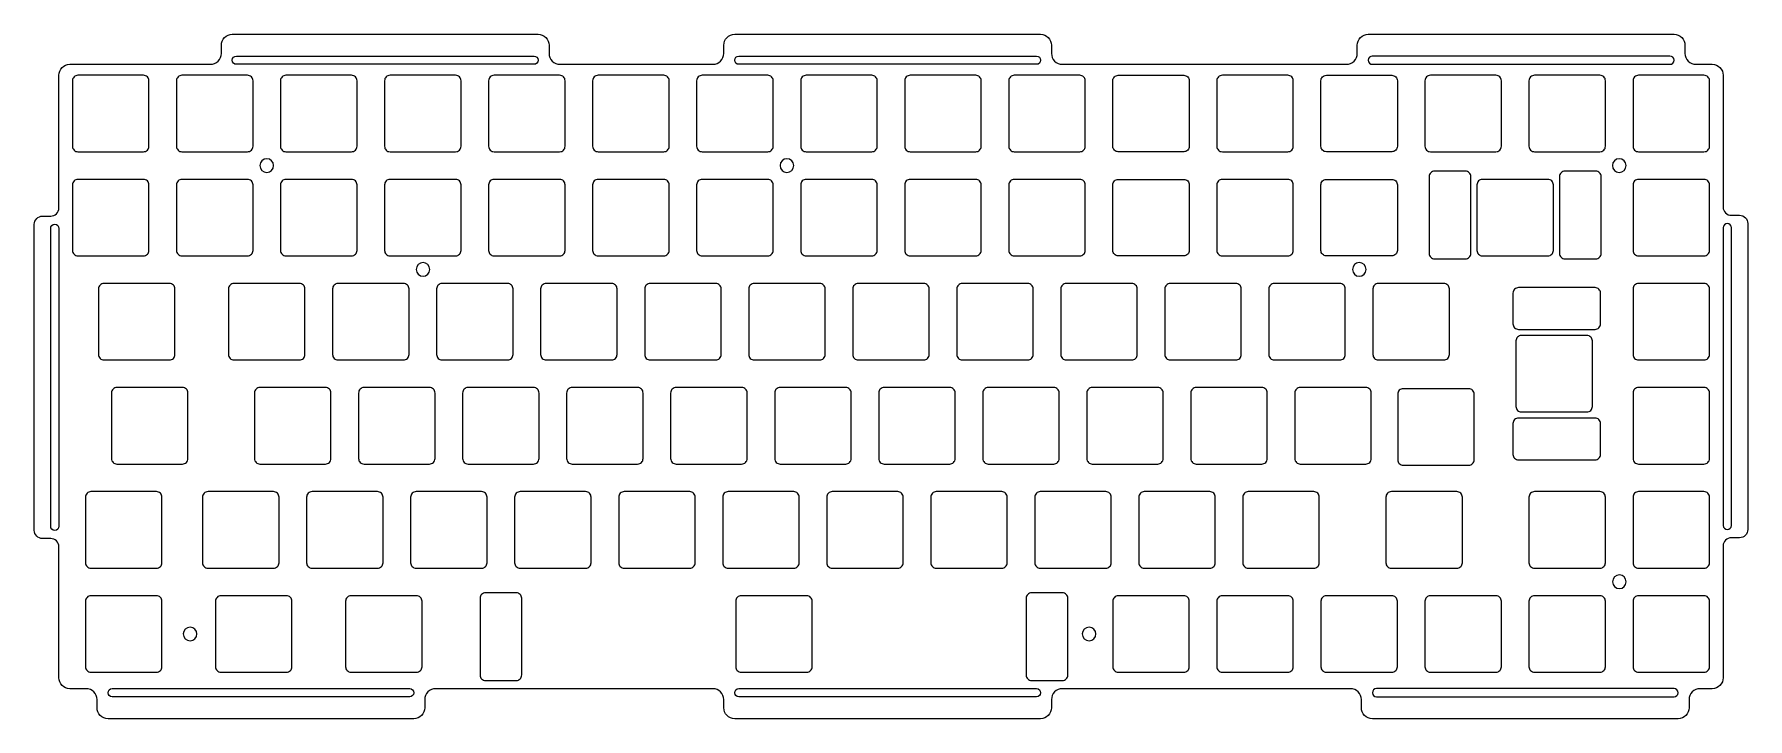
# Model space of a CAD drawing. Header units: millimetres. Extents: x -314 to 0, y -140 to -15.
import ezdxf

# ---------------------------------------------------------------- set-up
doc = ezdxf.new("R2010")
doc.units = ezdxf.units.MM
doc.header["$MEASUREMENT"] = 0

msp = doc.modelspace()

# ---------------------------------------------------------------- linework, layer by layer
for points in [[(-69.68, -15.03), (-13.68, -15.03, -0.414214), (-11.68, -17.03), (-11.68, -18.53, 0.414214), (-9.68, -20.53), (-6.68, -20.53, -0.414214), (-4.68, -22.53), (-4.68, -46.66, 0.414214), (-3.18, -48.16), (-1.68, -48.16, -0.414214), (-0.18, -49.66), (-0.18, -105.66, -0.414214), (-1.68, -107.16), (-3.18, -107.16, 0.414214), (-4.68, -108.66), (-4.68, -132.79, -0.414214), (-6.68, -134.79), (-8.92, -134.79, 0.414214), (-10.92, -136.79), (-10.92, -138.28, -0.414214), (-12.92, -140.28), (-68.92, -140.28, -0.414214), (-70.92, -138.28), (-70.92, -136.79, 0.414214), (-72.92, -134.79), (-125.68, -134.79, 0.414214), (-127.68, -136.79), (-127.68, -138.28, -0.414214), (-129.68, -140.28), (-185.68, -140.28, -0.414214), (-187.68, -138.28), (-187.68, -136.79, 0.414214), (-189.68, -134.79), (-240.44, -134.79, 0.414214), (-242.44, -136.79), (-242.44, -138.28, -0.414214), (-244.44, -140.28), (-300.44, -140.28, -0.414214), (-302.44, -138.28), (-302.44, -136.79, 0.414214), (-304.44, -134.79), (-307.44, -134.79, -0.414214), (-309.44, -132.79), (-309.44, -108.81, 0.414214), (-310.94, -107.31), (-312.44, -107.31, -0.414214), (-313.94, -105.81), (-313.94, -49.81, -0.414214), (-312.44, -48.31), (-310.94, -48.31, 0.414214), (-309.44, -46.81), (-309.44, -22.53, -0.414214), (-307.44, -20.53), (-281.68, -20.53, 0.414214), (-279.68, -18.53), (-279.68, -17.03, -0.414214), (-277.68, -15.03), (-221.68, -15.03, -0.414214), (-219.68, -17.03), (-219.68, -18.53, 0.414214), (-217.68, -20.53), (-189.68, -20.53, 0.414214), (-187.68, -18.53), (-187.68, -17.03, -0.414214), (-185.68, -15.03), (-129.68, -15.03, -0.414214), (-127.68, -17.03), (-127.68, -18.53, 0.414214), (-125.68, -20.53), (-73.68, -20.53, 0.414214), (-71.68, -18.53), (-71.68, -17.03, -0.414214)], [(-222.43, -19.03, -1), (-222.43, -20.53), (-276.93, -20.53, -1), (-276.93, -19.03)], [(-130.43, -19.03, -1), (-130.43, -20.53), (-184.93, -20.53, -1), (-184.93, -19.03)], [(-68.93, -20.53), (-14.43, -20.53, 1), (-14.43, -19.03), (-68.93, -19.03, 1)], [(-293.94, -22.53), (-305.94, -22.53, 0.414214), (-306.94, -23.53), (-306.94, -35.53, 0.414214), (-305.94, -36.53), (-293.94, -36.53, 0.414214), (-292.94, -35.53), (-292.94, -23.53, 0.414214)], [(-273.89, -35.53), (-273.89, -23.53, 0.414214), (-274.89, -22.53), (-286.9, -22.53, 0.414214), (-287.9, -23.53), (-287.9, -35.53, 0.414214), (-286.9, -36.53), (-274.89, -36.53, 0.414214)], [(-254.84, -35.53), (-254.84, -23.53, 0.414214), (-255.84, -22.53), (-267.85, -22.53, 0.414214), (-268.85, -23.53), (-268.85, -35.53, 0.414214), (-267.85, -36.53), (-255.84, -36.53, 0.414214)], [(-248.8, -36.53), (-236.79, -36.53, 0.414214), (-235.79, -35.53), (-235.79, -23.53, 0.414214), (-236.79, -22.53), (-248.8, -22.53, 0.414214), (-249.8, -23.53), (-249.8, -35.53, 0.414214)], [(-217.74, -22.53), (-229.75, -22.53, 0.414214), (-230.75, -23.53), (-230.75, -35.53, 0.414214), (-229.75, -36.53), (-217.74, -36.53, 0.414214), (-216.74, -35.53), (-216.74, -23.53, 0.414214)], [(-211.7, -23.53), (-211.7, -35.53, 0.414214), (-210.7, -36.53), (-198.69, -36.53, 0.414214), (-197.69, -35.53), (-197.69, -23.53, 0.414214), (-198.69, -22.53), (-210.7, -22.53, 0.414214)], [(-191.65, -36.53), (-179.64, -36.53, 0.414214), (-178.64, -35.53), (-178.64, -23.53, 0.414214), (-179.64, -22.53), (-191.65, -22.53, 0.414214), (-192.65, -23.53), (-192.65, -35.53, 0.414214)], [(-172.6, -36.53), (-160.59, -36.53, 0.414214), (-159.59, -35.53), (-159.59, -23.53, 0.414214), (-160.59, -22.53), (-172.6, -22.53, 0.414214), (-173.6, -23.53), (-173.6, -35.53, 0.414214)], [(-154.55, -23.53), (-154.55, -35.53, 0.414214), (-153.55, -36.53), (-141.55, -36.53, 0.414214), (-140.55, -35.53), (-140.55, -23.53, 0.414214), (-141.55, -22.53), (-153.55, -22.53, 0.414214)], [(-122.49, -22.53), (-134.5, -22.53, 0.414214), (-135.5, -23.53), (-135.5, -35.53, 0.414214), (-134.5, -36.53), (-122.49, -36.53, 0.414214), (-121.49, -35.53), (-121.49, -23.53, 0.414214)], [(-115.44, -36.53, -0.414214), (-116.44, -35.53), (-116.44, -23.53, -0.414214), (-115.44, -22.53), (-103.44, -22.53, -0.414214), (-102.44, -23.53), (-102.44, -35.53, -0.414214), (-103.44, -36.53)], [(-84.39, -22.53), (-96.39, -22.53, 0.414214), (-97.39, -23.53), (-97.39, -35.53, 0.414214), (-96.39, -36.53), (-84.39, -36.53, 0.414214), (-83.39, -35.53), (-83.39, -23.53, 0.414214)], [(-65.34, -22.53, -0.414214), (-64.34, -23.53), (-64.34, -35.53, -0.414214), (-65.34, -36.53), (-77.34, -36.53, -0.414214), (-78.34, -35.53), (-78.34, -23.53, -0.414214), (-77.34, -22.53)], [(-59.29, -23.53), (-59.29, -35.53, 0.414214), (-58.29, -36.53), (-46.29, -36.53, 0.414214), (-45.29, -35.53), (-45.29, -23.53, 0.414214), (-46.29, -22.53), (-58.29, -22.53, 0.414214)], [(-39.24, -36.53), (-27.24, -36.53, 0.414214), (-26.24, -35.53), (-26.24, -23.53, 0.414214), (-27.24, -22.53), (-39.24, -22.53, 0.414214), (-40.24, -23.53), (-40.24, -35.53, 0.414214)], [(-7.19, -35.53), (-7.19, -23.53, 0.414214), (-8.19, -22.53), (-20.19, -22.53, 0.414214), (-21.19, -23.53), (-21.19, -35.53, 0.414214), (-20.19, -36.53), (-8.19, -36.53, 0.414214)], [(-51.89, -40.09), (-57.53, -40.09, 0.414214), (-58.53, -41.09), (-58.53, -55.12, 0.414214), (-57.53, -56.12), (-51.89, -56.12, 0.414214), (-50.89, -55.12), (-50.89, -41.09, 0.414214)], [(-28.01, -40.09), (-33.66, -40.09, 0.414214), (-34.66, -41.09), (-34.66, -55.12, 0.414214), (-33.66, -56.12), (-28.01, -56.12, 0.414214), (-27.01, -55.12), (-27.01, -41.09, 0.414214)], [(-292.94, -54.58), (-292.94, -42.58, 0.414214), (-293.94, -41.58), (-305.94, -41.58, 0.414214), (-306.94, -42.58), (-306.94, -54.58, 0.414214), (-305.94, -55.58), (-293.94, -55.58, 0.414214)], [(-273.89, -54.58), (-273.89, -42.58, 0.414214), (-274.89, -41.58), (-286.9, -41.58, 0.414214), (-287.9, -42.58), (-287.9, -54.58, 0.414214), (-286.9, -55.58), (-274.89, -55.58, 0.414214)], [(-255.84, -41.58), (-267.85, -41.58, 0.414214), (-268.85, -42.58), (-268.85, -54.58, 0.414214), (-267.85, -55.58), (-255.84, -55.58, 0.414214), (-254.84, -54.58), (-254.84, -42.58, 0.414214)], [(-235.79, -54.58), (-235.79, -42.58, 0.414214), (-236.79, -41.58), (-248.8, -41.58, 0.414214), (-249.8, -42.58), (-249.8, -54.58, 0.414214), (-248.8, -55.58), (-236.79, -55.58, 0.414214)], [(-230.75, -42.58), (-230.75, -54.58, 0.414214), (-229.75, -55.58), (-217.74, -55.58, 0.414214), (-216.74, -54.58), (-216.74, -42.58, 0.414214), (-217.74, -41.58), (-229.75, -41.58, 0.414214)], [(-198.69, -41.58), (-210.7, -41.58, 0.414214), (-211.7, -42.58), (-211.7, -54.58, 0.414214), (-210.7, -55.58), (-198.69, -55.58, 0.414214), (-197.69, -54.58), (-197.69, -42.58, 0.414214)], [(-191.65, -55.58), (-179.64, -55.58, 0.414214), (-178.64, -54.58), (-178.64, -42.58, 0.414214), (-179.64, -41.58), (-191.65, -41.58, 0.414214), (-192.65, -42.58), (-192.65, -54.58, 0.414214)], [(-172.6, -55.58), (-160.59, -55.58, 0.414214), (-159.59, -54.58), (-159.59, -42.58, 0.414214), (-160.59, -41.58), (-172.6, -41.58, 0.414214), (-173.6, -42.58), (-173.6, -54.58, 0.414214)], [(-154.55, -42.58), (-154.55, -54.58, 0.414214), (-153.55, -55.58), (-141.55, -55.58, 0.414214), (-140.55, -54.58), (-140.55, -42.58, 0.414214), (-141.55, -41.58), (-153.55, -41.58, 0.414214)], [(-121.49, -54.58), (-121.49, -42.58, 0.414214), (-122.49, -41.58), (-134.5, -41.58, 0.414214), (-135.5, -42.58), (-135.5, -54.58, 0.414214), (-134.5, -55.58), (-122.49, -55.58, 0.414214)], [(-115.44, -55.58, -0.414214), (-116.44, -54.58), (-116.44, -42.58, -0.414214), (-115.44, -41.58), (-103.44, -41.58, -0.414214), (-102.44, -42.58), (-102.44, -54.58, -0.414214), (-103.44, -55.58)], [(-84.39, -41.58), (-96.39, -41.58, 0.414214), (-97.39, -42.58), (-97.39, -54.58, 0.414214), (-96.39, -55.58), (-84.39, -55.58, 0.414214), (-83.39, -54.58), (-83.39, -42.58, 0.414214)], [(-65.34, -41.58, -0.414214), (-64.34, -42.58), (-64.34, -54.58, -0.414214), (-65.34, -55.58), (-77.34, -55.58, -0.414214), (-78.34, -54.58), (-78.34, -42.58, -0.414214), (-77.34, -41.58)], [(-36.77, -41.58), (-48.77, -41.58, 0.414214), (-49.77, -42.58), (-49.77, -54.57, 0.414214), (-48.77, -55.57), (-36.77, -55.57, 0.414214), (-35.77, -54.57), (-35.77, -42.58, 0.414214)], [(-8.19, -41.58), (-20.19, -41.58, 0.414214), (-21.19, -42.58), (-21.19, -54.58, 0.414214), (-20.19, -55.58), (-8.19, -55.58, 0.414214), (-7.19, -54.58), (-7.19, -42.58, 0.414214)], [(-309.44, -105.06, -1), (-310.94, -105.06), (-310.94, -50.56, -1), (-309.44, -50.56)], [(-4.68, -50.41), (-4.68, -104.91, 1), (-3.18, -104.91), (-3.18, -50.41, 1)], [(-288.18, -73.63), (-288.18, -61.63, 0.414214), (-289.18, -60.63), (-301.18, -60.63, 0.414214), (-302.18, -61.63), (-302.18, -73.63, 0.414214), (-301.18, -74.63), (-289.18, -74.63, 0.414214)], [(-277.37, -74.63), (-265.37, -74.63, 0.414214), (-264.37, -73.63), (-264.37, -61.63, 0.414214), (-265.37, -60.63), (-277.37, -60.63, 0.414214), (-278.37, -61.63), (-278.37, -73.63, 0.414214)], [(-259.32, -61.63), (-259.32, -73.63, 0.414214), (-258.32, -74.63), (-246.32, -74.63, 0.414214), (-245.32, -73.63), (-245.32, -61.63, 0.414214), (-246.32, -60.63), (-258.32, -60.63, 0.414214)], [(-226.27, -73.63), (-226.27, -61.63, 0.414214), (-227.27, -60.63), (-239.27, -60.63, 0.414214), (-240.27, -61.63), (-240.27, -73.63, 0.414214), (-239.27, -74.63), (-227.27, -74.63, 0.414214)], [(-221.22, -61.63), (-221.22, -73.63, 0.414214), (-220.22, -74.63), (-208.22, -74.63, 0.414214), (-207.22, -73.63), (-207.22, -61.63, 0.414214), (-208.22, -60.63), (-220.22, -60.63, 0.414214)], [(-201.17, -74.63), (-189.17, -74.63, 0.414214), (-188.17, -73.63), (-188.17, -61.63, 0.414214), (-189.17, -60.63), (-201.17, -60.63, 0.414214), (-202.17, -61.63), (-202.17, -73.63, 0.414214)], [(-169.12, -73.63), (-169.12, -61.63, 0.414214), (-170.12, -60.63), (-182.12, -60.63, 0.414214), (-183.12, -61.63), (-183.12, -73.63, 0.414214), (-182.12, -74.63), (-170.12, -74.63, 0.414214)], [(-151.07, -60.63), (-163.07, -60.63, 0.414214), (-164.07, -61.63), (-164.07, -73.63, 0.414214), (-163.07, -74.63), (-151.07, -74.63, 0.414214), (-150.07, -73.63), (-150.07, -61.63, 0.414214)], [(-131.02, -73.63), (-131.02, -61.63, 0.414214), (-132.02, -60.63), (-144.02, -60.63, 0.414214), (-145.02, -61.63), (-145.02, -73.63, 0.414214), (-144.02, -74.63), (-132.02, -74.63, 0.414214)], [(-124.97, -74.63), (-112.97, -74.63, 0.414214), (-111.97, -73.63), (-111.97, -61.63, 0.414214), (-112.97, -60.63), (-124.97, -60.63, 0.414214), (-125.97, -61.63), (-125.97, -73.63, 0.414214)], [(-93.92, -60.63), (-105.92, -60.63, 0.414214), (-106.92, -61.63), (-106.92, -73.63, 0.414214), (-105.92, -74.63), (-93.92, -74.63, 0.414214), (-92.92, -73.63), (-92.92, -61.63, 0.414214)], [(-87.87, -61.63), (-87.87, -73.63, 0.414214), (-86.87, -74.63), (-74.87, -74.63, 0.414214), (-73.87, -73.63), (-73.87, -61.63, 0.414214), (-74.87, -60.63), (-86.87, -60.63, 0.414214)], [(-67.82, -74.63), (-55.82, -74.63, 0.414214), (-54.82, -73.63), (-54.82, -61.63, 0.414214), (-55.82, -60.63), (-67.82, -60.63, 0.414214), (-68.82, -61.63), (-68.82, -73.63, 0.414214)], [(-27.14, -68.03), (-27.14, -62.39, 0.414214), (-28.14, -61.39), (-42.17, -61.39, 0.414214), (-43.17, -62.39), (-43.17, -68.03, 0.414214), (-42.17, -69.03), (-28.14, -69.03, 0.414214)], [(-7.19, -73.63), (-7.19, -61.63, 0.414214), (-8.19, -60.63), (-20.19, -60.63, 0.414214), (-21.19, -61.63), (-21.19, -73.63, 0.414214), (-20.19, -74.63), (-8.19, -74.63, 0.414214)], [(-28.63, -83.15), (-28.63, -71.15, 0.414214), (-29.63, -70.15), (-41.63, -70.15, 0.414214), (-42.63, -71.15), (-42.63, -83.15, 0.414214), (-41.63, -84.15), (-29.63, -84.15, 0.414214)], [(-286.8, -79.68), (-298.8, -79.68, 0.414214), (-299.8, -80.68), (-299.8, -92.68, 0.414214), (-298.8, -93.68), (-286.8, -93.68, 0.414214), (-285.8, -92.68), (-285.8, -80.68, 0.414214)], [(-272.61, -93.68), (-260.61, -93.68, 0.414214), (-259.61, -92.68), (-259.61, -80.68, 0.414214), (-260.61, -79.68), (-272.61, -79.68, 0.414214), (-273.61, -80.68), (-273.61, -92.68, 0.414214)], [(-240.56, -92.68), (-240.56, -80.68, 0.414214), (-241.56, -79.68), (-253.56, -79.68, 0.414214), (-254.56, -80.68), (-254.56, -92.68, 0.414214), (-253.56, -93.68), (-241.56, -93.68, 0.414214)], [(-235.51, -80.68), (-235.51, -92.68, 0.414214), (-234.51, -93.68), (-222.51, -93.68, 0.414214), (-221.51, -92.68), (-221.51, -80.68, 0.414214), (-222.51, -79.68), (-234.51, -79.68, 0.414214)], [(-202.46, -92.68), (-202.46, -80.68, 0.414214), (-203.46, -79.68), (-215.46, -79.68, 0.414214), (-216.46, -80.68), (-216.46, -92.68, 0.414214), (-215.46, -93.68), (-203.46, -93.68, 0.414214)], [(-183.41, -92.68), (-183.41, -80.68, 0.414214), (-184.41, -79.68), (-196.41, -79.68, 0.414214), (-197.41, -80.68), (-197.41, -92.68, 0.414214), (-196.41, -93.68), (-184.41, -93.68, 0.414214)], [(-165.36, -79.68), (-177.36, -79.68, 0.414214), (-178.36, -80.68), (-178.36, -92.68, 0.414214), (-177.36, -93.68), (-165.36, -93.68, 0.414214), (-164.36, -92.68), (-164.36, -80.68, 0.414214)], [(-145.31, -92.68), (-145.31, -80.68, 0.414214), (-146.31, -79.68), (-158.31, -79.68, 0.414214), (-159.31, -80.68), (-159.31, -92.68, 0.414214), (-158.31, -93.68), (-146.31, -93.68, 0.414214)], [(-127.26, -79.68), (-139.26, -79.68, 0.414214), (-140.26, -80.68), (-140.26, -92.68, 0.414214), (-139.26, -93.68), (-127.26, -93.68, 0.414214), (-126.26, -92.68), (-126.26, -80.68, 0.414214)], [(-120.21, -93.68), (-108.21, -93.68, 0.414214), (-107.21, -92.68), (-107.21, -80.68, 0.414214), (-108.21, -79.68), (-120.21, -79.68, 0.414214), (-121.21, -80.68), (-121.21, -92.68, 0.414214)], [(-102.16, -80.68), (-102.16, -92.68, 0.414214), (-101.16, -93.68), (-89.16, -93.68, 0.414214), (-88.16, -92.68), (-88.16, -80.68, 0.414214), (-89.16, -79.68), (-101.16, -79.68, 0.414214)], [(-69.11, -92.68), (-69.11, -80.68, 0.414214), (-70.11, -79.68), (-82.11, -79.68, 0.414214), (-83.11, -80.68), (-83.11, -92.68, 0.414214), (-82.11, -93.68), (-70.11, -93.68, 0.414214)], [(-50.28, -92.89), (-50.28, -80.89, 0.414214), (-51.28, -79.89), (-63.28, -79.89, 0.414214), (-64.28, -80.89), (-64.28, -92.89, 0.414214), (-63.28, -93.89), (-51.28, -93.89, 0.414214)], [(-21.19, -80.68), (-21.19, -92.68, 0.414214), (-20.19, -93.68), (-8.19, -93.68, 0.414214), (-7.19, -92.68), (-7.19, -80.68, 0.414214), (-8.19, -79.68), (-20.19, -79.68, 0.414214)], [(-27.14, -91.91), (-27.14, -86.26, 0.414214), (-28.14, -85.26), (-42.17, -85.26, 0.414214), (-43.17, -86.26), (-43.17, -91.91, 0.414214), (-42.17, -92.91), (-28.14, -92.91, 0.414214)], [(-290.56, -111.73), (-290.56, -99.73, 0.414214), (-291.56, -98.73), (-303.56, -98.73, 0.414214), (-304.56, -99.73), (-304.56, -111.73, 0.414214), (-303.56, -112.73), (-291.56, -112.73, 0.414214)], [(-269.13, -111.73), (-269.13, -99.73, 0.414214), (-270.13, -98.73), (-282.13, -98.73, 0.414214), (-283.13, -99.73), (-283.13, -111.73, 0.414214), (-282.13, -112.73), (-270.13, -112.73, 0.414214)], [(-264.08, -99.73), (-264.08, -111.73, 0.414214), (-263.08, -112.73), (-251.08, -112.73, 0.414214), (-250.08, -111.73), (-250.08, -99.73, 0.414214), (-251.08, -98.73), (-263.08, -98.73, 0.414214)], [(-232.03, -98.73), (-244.03, -98.73, 0.414214), (-245.03, -99.73), (-245.03, -111.73, 0.414214), (-244.03, -112.73), (-232.03, -112.73, 0.414214), (-231.03, -111.73), (-231.03, -99.73, 0.414214)], [(-225.98, -99.73), (-225.98, -111.73, 0.414214), (-224.98, -112.73), (-212.98, -112.73, 0.414214), (-211.98, -111.73), (-211.98, -99.73, 0.414214), (-212.98, -98.73), (-224.98, -98.73, 0.414214)], [(-205.93, -112.73), (-193.93, -112.73, 0.414214), (-192.93, -111.73), (-192.93, -99.73, 0.414214), (-193.93, -98.73), (-205.93, -98.73, 0.414214), (-206.93, -99.73), (-206.93, -111.73, 0.414214)], [(-186.88, -112.73), (-174.88, -112.73, 0.414214), (-173.88, -111.73), (-173.88, -99.73, 0.414214), (-174.88, -98.73), (-186.88, -98.73, 0.414214), (-187.88, -99.73), (-187.88, -111.73, 0.414214)], [(-155.83, -98.73), (-167.83, -98.73, 0.414214), (-168.83, -99.73), (-168.83, -111.73, 0.414214), (-167.83, -112.73), (-155.83, -112.73, 0.414214), (-154.83, -111.73), (-154.83, -99.73, 0.414214)], [(-135.78, -111.73), (-135.78, -99.73, 0.414214), (-136.78, -98.73), (-148.78, -98.73, 0.414214), (-149.78, -99.73), (-149.78, -111.73, 0.414214), (-148.78, -112.73), (-136.78, -112.73, 0.414214)], [(-130.73, -99.73), (-130.73, -111.73, 0.414214), (-129.73, -112.73), (-117.73, -112.73, 0.414214), (-116.73, -111.73), (-116.73, -99.73, 0.414214), (-117.73, -98.73), (-129.73, -98.73, 0.414214)], [(-97.68, -111.73), (-97.68, -99.73, 0.414214), (-98.68, -98.73), (-110.68, -98.73, 0.414214), (-111.68, -99.73), (-111.68, -111.73, 0.414214), (-110.68, -112.73), (-98.68, -112.73, 0.414214)], [(-92.63, -99.73), (-92.63, -111.73, 0.414214), (-91.63, -112.73), (-79.63, -112.73, 0.414214), (-78.63, -111.73), (-78.63, -99.73, 0.414214), (-79.63, -98.73), (-91.63, -98.73, 0.414214)], [(-66.44, -99.73), (-66.44, -111.73, 0.414214), (-65.44, -112.73), (-53.44, -112.73, 0.414214), (-52.44, -111.73), (-52.44, -99.73, 0.414214), (-53.44, -98.73), (-65.44, -98.73, 0.414214)], [(-39.24, -112.73), (-27.24, -112.73, 0.414214), (-26.24, -111.73), (-26.24, -99.73, 0.414214), (-27.24, -98.73), (-39.24, -98.73, 0.414214), (-40.24, -99.73), (-40.24, -111.73, 0.414214)], [(-20.19, -112.73), (-8.19, -112.73, 0.414214), (-7.19, -111.73), (-7.19, -99.73, 0.414214), (-8.19, -98.73), (-20.19, -98.73, 0.414214), (-21.19, -99.73), (-21.19, -111.73, 0.414214)], [(-304.56, -118.78), (-304.56, -130.78, 0.414214), (-303.56, -131.78), (-291.56, -131.78, 0.414214), (-290.56, -130.78), (-290.56, -118.78, 0.414214), (-291.56, -117.78), (-303.56, -117.78, 0.414214)], [(-280.75, -118.78), (-280.75, -130.78, 0.414214), (-279.75, -131.78), (-267.75, -131.78, 0.414214), (-266.75, -130.78), (-266.75, -118.78, 0.414214), (-267.75, -117.78), (-279.75, -117.78, 0.414214)], [(-256.94, -118.78), (-256.94, -130.78, 0.414214), (-255.94, -131.78), (-243.94, -131.78, 0.414214), (-242.94, -130.78), (-242.94, -118.78, 0.414214), (-243.94, -117.78), (-255.94, -117.78, 0.414214)], [(-232.32, -118.25), (-232.32, -132.28, 0.414214), (-231.32, -133.28), (-225.68, -133.28, 0.414214), (-224.68, -132.28), (-224.68, -118.25, 0.414214), (-225.68, -117.25), (-231.32, -117.25, 0.414214)], [(-185.5, -118.78), (-185.5, -130.78, 0.414214), (-184.5, -131.78), (-172.5, -131.78, 0.414214), (-171.5, -130.78), (-171.5, -118.78, 0.414214), (-172.5, -117.78), (-184.5, -117.78, 0.414214)], [(-124.67, -132.28), (-124.67, -118.25, 0.414214), (-125.67, -117.25), (-131.32, -117.25, 0.414214), (-132.32, -118.25), (-132.32, -132.28, 0.414214), (-131.32, -133.28), (-125.67, -133.28, 0.414214)], [(-116.44, -118.78), (-116.44, -130.78, 0.414214), (-115.44, -131.78), (-103.44, -131.78, 0.414214), (-102.44, -130.78), (-102.44, -118.78, 0.414214), (-103.44, -117.78), (-115.44, -117.78, 0.414214)], [(-97.39, -118.78), (-97.39, -130.78, 0.414214), (-96.39, -131.78), (-84.39, -131.78, 0.414214), (-83.39, -130.78), (-83.39, -118.78, 0.414214), (-84.39, -117.78), (-96.39, -117.78, 0.414214)], [(-78.34, -118.78), (-78.34, -130.78, 0.414214), (-77.34, -131.78), (-65.34, -131.78, 0.414214), (-64.34, -130.78), (-64.34, -118.78, 0.414214), (-65.34, -117.78), (-77.34, -117.78, 0.414214)], [(-45.29, -125.26), (-45.29, -118.78, 0.414214), (-46.29, -117.78), (-58.29, -117.78, 0.414214), (-59.29, -118.78), (-59.29, -130.78, 0.414214), (-58.29, -131.78), (-46.29, -131.78, 0.414214), (-45.29, -130.78)], [(-39.24, -131.78), (-27.24, -131.78, 0.414214), (-26.24, -130.78), (-26.24, -118.78, 0.414214), (-27.24, -117.78), (-39.24, -117.78, 0.414214), (-40.24, -118.78), (-40.24, -130.78, 0.414214)], [(-20.19, -131.78), (-8.19, -131.78, 0.414214), (-7.19, -130.78), (-7.19, -118.78, 0.414214), (-8.19, -117.78), (-20.19, -117.78, 0.414214), (-21.19, -118.78), (-21.19, -130.78, 0.414214)], [(-245.19, -134.78, -1), (-245.19, -136.28), (-299.69, -136.28, -1), (-299.69, -134.78)], [(-130.43, -134.78, -1), (-130.43, -136.28), (-184.93, -136.28, -1), (-184.93, -134.78)], [(-68.17, -136.28), (-13.67, -136.28, 1), (-13.67, -134.78), (-68.17, -134.78, 1)]]:
    msp.add_lwpolyline(points, format="xyb", close=True)
at = {"extrusion": (0, 0, -1)}
for centre in [(271.37, -39.05, 0), (176.12, -39.05, 0), (23.72, -39.05, 0), (242.76, -58.07, 0), (71.31, -58.07, 0), (23.69, -115.22, 0), (285.4, -124.78, 0), (120.79, -124.78, 0)]:
    msp.add_circle(centre, 1.25, dxfattribs=at)

doc.saveas('drawing.dxf')
